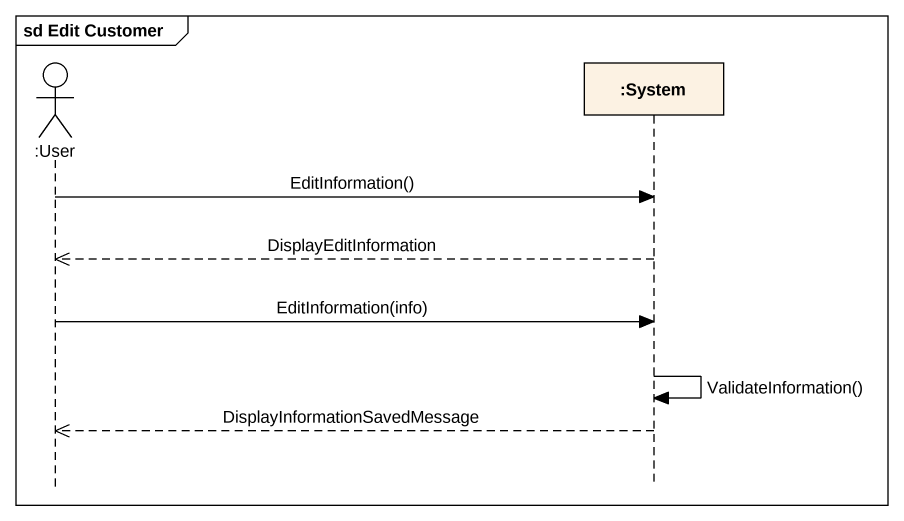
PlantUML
@startuml
mainframe sd Edit Customer
hide footbox
actor ":User" as User
participant ":System" as System

User -> System : EditInformation()
System -->> User : DisplayEditInformation
User -> System : EditInformation(info)
System -> System : ValidateInformation()
System -->> User : DisplayInformationSavedMessage
@enduml
